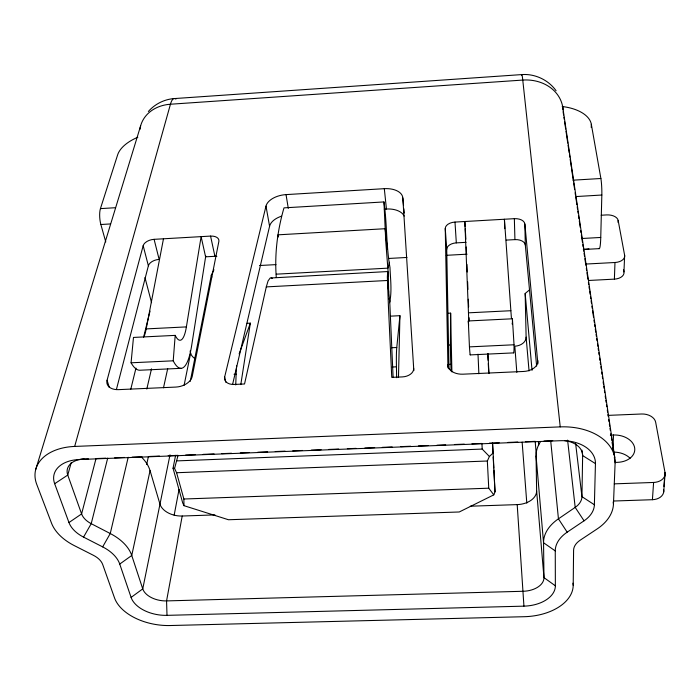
<?xml version="1.0" encoding="UTF-8"?>
<svg xmlns="http://www.w3.org/2000/svg" width="700" height="700" viewBox="0 0 700 700"><rect width="100%" height="100%" fill="white"/><g stroke="black" fill="none" stroke-linecap="round" stroke-linejoin="round"><path stroke-width="1.05" d="M451.089 370.895L450.844 364.341A36.601 0.927 87.2 0 1 450.38 344.969L450.634 313.154L447.457 313.311M276.281 277.428C274.47 253.916 277.463 230.484 283.981 207.865L383.95 201.933C387.118 223.72 386.076 245.822 389.979 267.479C390.416 279.116 392.123 291.287 389.602 302.706M175.919 99.085A38.544 8.461 85.2 0 0 170.45 104.23L74.664 446.434A52.675 34.204 12.2 0 0 36.741 484.383L51.511 523.128A51.074 32.349 11.2 0 0 74.322 545.624L93.362 555.284A21.14 12.898 11 0 1 102.725 564.576L114.511 597.87A48.029 29.094 8.7 0 0 170.222 625.529L524.239 616.709A49.656 30.782 -1.5 0 0 573.204 585.314L573.589 550.349A22.146 13.991 -3.9 0 1 580.204 540.181L597.117 528.955A53.13 34.86 -3.4 0 0 613.462 504.114L615.116 462.884L614.32 457.485M591.264 127.549L591.325 124.285A39.506 21.219 -2.1 0 0 562.188 106.522M398.475 377.545L399.936 315.683L390.486 316.155M598.824 248.404A28.42 2.572 87.5 0 0 600.749 237.457L601.834 195.029A11.804 1.103 87.6 0 0 600.889 178.5L591.325 124.285M594.379 504.761L595.446 463.619A35.192 23.774 -4 0 0 560.219 440.711L79.17 459.532A33.863 21.98 12.2 0 0 54.67 483.718L68.959 522.541A32.83 20.79 11.2 0 0 83.545 537.11L102.664 546.892A38.771 23.66 11 0 1 119.735 564.06L131.093 597.415A30.87 18.699 8.7 0 0 167.002 615.352L523.933 606.148A31.911 19.784 -1.5 0 0 555.363 585.804L555.258 550.909A40.609 25.655 -4 0 1 567.175 532.175L584.054 520.809A34.143 22.4 -3.4 0 0 594.379 504.761L581.945 496.65L575.628 443.52M235.743 384.921L236.127 374.159A35.971 6.615 87.7 0 1 236.67 365.881M588.639 280.473L614.39 279.134L614.976 262.5A10.876 6.58 1 0 0 624.636 255.316L618.153 220.421A10.509 6.16 0.3 0 0 606.62 214.918L601.169 215.232M618.082 222.477L618.153 220.421M612.938 449.995L613.506 435.006L610.365 435.129M614.39 279.134A10.763 6.615 1.2 0 0 623.962 271.941L624.636 255.316M613.62 501.025L652.418 499.704L653.599 482.457A13.204 9.45 6.6 0 0 664.991 472.421L655.655 422.205A12.652 8.75 4.9 0 0 641.576 413.998L608.169 415.371M663.915 486.439L664.492 478.887M664.659 476.735L664.991 472.421M175.201 335.379L133.481 337.435L131.066 362.801L173.215 360.815L175.201 335.379A42.123 9.695 86.8 0 0 186.384 326.9L201.119 236.635L205.59 256.821L214.918 256.305A9.59 5.731 -11.8 0 1 216.843 256.322M663.679 492.161L665 474.898M396.655 377.703L396.445 366.835A36.444 2.389 87.3 0 1 396.777 347.498L399.936 315.683M240.8 384.589L250.346 323.155L247.1 323.312M140.928 456.549A45.99 30.214 11.8 0 1 150.054 470.636L159.941 504.07A19.215 12.539 9.2 0 0 182.201 516.023L166.565 600.906L167.002 615.352M144.148 336.394A41.974 10.973 86.8 0 0 146.195 328.904L163.476 238.787M174.151 515.2L179.043 489.466M492.651 443.109L495.005 491.855L493.78 494.856L459.252 511.98L228.471 519.741L183.977 505.671L183.873 499.012L176.593 472.727L174.562 468.466L178.01 455.525M183.977 505.671L182.683 502.836L173.04 468.248L175.595 455.367M190.269 381.342L211.321 275.126L213.946 269.754M170.013 454.825L142.748 588.884L131.093 597.415M184.117 385.236L190.627 353.115L190.111 351.015M205.59 256.821L205.748 256.025L191.704 345.319A70.271 16.188 86.8 0 1 173.215 360.815M150.054 470.636L131.749 555.476L142.748 588.884A20.457 12.477 8.7 0 0 166.565 600.906L523.171 591.273A21.149 13.195 -1.6 0 0 543.97 577.631L543.55 542.754L536.051 455.98A48.029 32.576 -4.9 0 1 540.496 441.674M383.95 201.933L385.752 241.229L388.456 276.211L387.678 271.556L270.174 278.023L268.074 280.901L266.289 286.895L244.536 383.985L234.168 384.457A11.034 7.333 -12.6 0 1 224.656 376.976L265.991 206.106A18.883 10.85 -9.2 0 1 286.037 194.609L384.309 188.676A19.049 11.016 -6.4 0 1 402.824 197.96L403.533 205.502M146.668 464.485L148.304 457.03M163.494 387.817L167.702 368.646M146.799 389.043L151.506 368.848M232.636 384.213L269.579 226.257L265.991 206.106M128.196 457.266L110.25 533.531L102.664 546.892M130.786 389.174L135.984 368.078M143.526 337.488L150.028 311.115M389.48 262.255L388.019 268.144L276.246 274.164M107.704 458.089L91.219 523.679L83.545 537.11M116.445 389.358L148.374 265.799L143.176 245.7A9.713 5.609 -13.2 0 1 154.096 239.33L210.569 236.093A9.713 5.688 -11.7 0 1 218.873 241.395L192.237 376.355A14.683 9.599 -14.6 0 1 175.849 387.074L118.615 389.637A14.709 9.45 -16.5 0 1 107.082 380.249L143.176 245.7M95.909 458.964L81.603 513.923L68.959 522.541M71.269 462.464L67.751 475.064L81.603 513.923A21.744 13.86 11.2 0 0 91.219 523.679L110.25 533.531A49.053 30.135 11.1 0 1 131.749 555.476L119.735 564.06M35.718 469.525L140.63 125.878M105.77 241.955L100.861 224.507A11.322 3.194 85.6 0 1 100.433 208.617L117.626 154.893A37.966 20.011 -12 0 1 137.83 137.244M239.129 353.946L250.346 323.155M493.78 494.856L488.749 488.198L487.34 461.011L489.405 456.488L493.168 452.935M388.789 298.707L389.296 298.804L389.734 301.481L393.102 377.248M387.678 271.556L387.354 277.148L388.404 305.777L391.755 377.379L402.404 376.906A11.156 7.56 -5.8 0 0 413.683 368.375L402.824 197.96M148.347 111.51C154.683 104.265 163.739 99.584 173.329 98.639M529.051 370.912L526.12 337.129L525.166 293.484L529.375 290.001M54.67 483.718L67.751 475.064A22.426 14.647 12.2 0 1 84.061 459.016L88.436 458.85M79.17 459.532L84.061 459.016M174.668 98.551L521.692 74.594C534.931 73.57 548.424 79.914 556.097 90.755M100.433 208.617L115.334 207.725M573.125 180.171L600.889 178.5M100.861 224.507L110.451 223.947M576.179 196.543L601.834 195.029M384.265 209.151L386.444 209.02A18.812 11.112 -6.3 0 1 404.162 216.081M447.956 367.911L445.261 228.524A9.922 5.924 -4.2 0 1 454.991 222.075L514.351 218.671A10.019 5.95 -2.4 0 1 524.86 224L537.889 363.825M448.998 368.839L446.723 249.349A9.791 5.959 -4.1 0 1 456.321 242.874L466.051 242.331M506.205 240.1L514.929 239.619A9.888 5.994 -2.2 0 1 525.306 245.009L536.637 366.1M582.383 238.473L600.749 237.457M259.586 265.519L275.966 264.618M388.412 258.475L406.971 257.46M446.276 255.316L467.023 254.179M583.485 249.34L585.62 249.226A15.942 9.546 -0.1 0 0 588.919 248.832M583.354 249.498L599.288 248.631M585.69 264.058L614.976 262.5M266.289 286.895L387.441 280.49L389.734 301.481M146.195 328.904L186.384 326.9M468.738 320.408A43.137 0.473 87.1 0 0 468.466 312.83L510.869 310.721A43.295 0.954 87.2 0 0 511.455 318.308M470.278 354.349A71.969 0.787 87.1 0 1 469.446 346.876L468.309 320.959L512.418 318.789L514.028 344.776A72.223 1.601 87.2 0 1 513.468 352.336M391.519 347.751L396.777 347.498M448.254 345.065L450.38 344.969M469.446 346.876L514.028 344.776M181.169 368.322L140.009 370.23A70.026 18.323 86.8 0 1 131.066 362.801M470.207 354.9L513.686 352.887M234.045 374.255L236.127 374.159M392.175 367.027L396.445 366.835M448.691 364.446L450.844 364.341M74.664 446.434L560.227 426.886A54.758 37.004 -4 0 1 615.116 462.884M96.084 458.552L105.91 458.168M114.651 457.826L124.486 457.441M132.134 457.135L141.969 456.75M149.616 456.452L159.451 456.067M168.184 455.726L178.019 455.341M185.666 455.044L195.501 454.659M203.149 454.361L214.077 453.933M221.725 453.635L231.551 453.25M240.293 452.9L249.034 452.559M257.775 452.218L267.61 451.832M275.257 451.535L285.092 451.15M292.74 450.852L302.566 450.468M311.308 450.126L321.142 449.741M328.79 449.435L338.625 449.05M347.366 448.709L356.108 448.367M364.849 448.026L374.675 447.641M382.322 447.344L392.158 446.959M400.899 446.618L410.734 446.233M418.381 445.935L428.216 445.55M436.957 445.2L445.69 444.859M454.431 444.517L464.266 444.132M471.914 443.835L481.749 443.45M489.396 443.152L499.231 442.767M507.972 442.426L517.799 442.041M525.446 441.735L535.281 441.35M544.023 441.009L552.764 440.668M176.96 460.889L482.195 449.076L489.405 456.488M176.593 472.727L487.34 461.011M615.466 462.411L617.61 462.332A19.224 13.641 4.4 0 0 634.673 447.939A19.224 13.641 4.4 0 0 613.506 435.006M183.873 499.012L488.749 488.198M614.303 483.858L653.599 482.457M182.201 516.023L214.935 514.903M470.278 506.205L517.195 504.613A19.819 13.213 -2.2 0 0 536.629 490.831L536.051 455.98M173.04 468.248L174.562 468.466M271.189 277.795L272.344 278.32M595.446 463.619L582.636 455.569A23.301 15.838 -4 0 0 564.559 440.615M555.258 550.909L543.55 542.754A51.363 32.664 -4 0 1 558.442 518.831L575.19 507.377A22.619 14.927 -3.5 0 0 581.945 496.65L582.636 455.569L581.962 450.153M555.363 585.804L543.97 577.631L536.629 490.831M584.054 520.809L575.19 507.377L567.604 440.125M567.175 532.175L558.442 518.831L550.699 440.746M107.082 380.249L109.305 387.502M144.97 277.567L151.567 302.689M154.096 239.33L159.136 259.411A9.59 5.652 -13.4 0 0 148.374 265.799M224.656 376.976L225.846 382.235M211.321 275.126L211.785 277.226M210.569 236.093L214.918 256.305M623.569 269.815L623.962 271.941M278.329 236.985L277.953 234.832L385.131 228.716L387.345 249.366M286.037 194.609L288.295 208.373M562.721 106.96L614.766 457.59M563.115 111.746L563.596 114.992M563.92 117.154L564.235 119.315M564.559 121.476L565.679 129.036M565.994 131.197L567.753 143.08M568.076 145.241L569.196 152.81M569.52 154.971L569.835 157.133M570.159 159.285L571.279 166.854M571.594 169.015L573.352 180.898M573.676 183.059L574.639 189.543M575.12 192.78L575.435 194.941M575.759 197.102L576.879 204.662M577.194 206.824L577.517 208.985M577.832 211.146L578.156 213.308M578.48 215.469L578.952 218.715M579.276 220.876L580.239 227.36M580.72 230.598L581.035 232.759M581.359 234.92L582.479 242.48M582.794 244.641L583.117 246.803M583.433 248.964L583.756 251.125M584.08 253.286L584.553 256.524M584.876 258.685L585.839 265.169M586.32 268.415L586.635 270.576M586.959 272.738L587.913 279.213M588.394 282.459L588.718 284.62M589.032 286.781L589.356 288.942M589.68 291.104L590.153 294.341M590.476 296.502L590.8 298.664M591.115 300.825L591.439 302.986M591.92 306.224L592.235 308.385M592.559 310.546L593.512 317.03M593.994 320.276L594.317 322.429M594.633 324.59L594.956 326.751M595.28 328.912L595.753 332.159M596.076 334.32L596.4 336.481M596.715 338.642L597.039 340.804M597.52 344.041L597.835 346.203M598.159 348.364L598.474 350.525M598.798 352.686L599.113 354.848M599.594 358.085L599.918 360.246M600.233 362.408L600.556 364.569M600.88 366.73L601.195 368.891M601.676 372.129L602 374.29M602.315 376.451L602.639 378.613M603.12 381.859L603.435 384.02M603.759 386.181L604.074 388.342M604.398 390.504L604.712 392.656M605.194 395.902L605.517 398.064M605.832 400.225L606.156 402.386M606.48 404.547L606.795 406.709M607.276 409.946L607.6 412.108M607.915 414.269L608.239 416.43M608.72 419.668L609.035 421.829M609.359 423.99L609.674 426.151M609.997 428.312L610.312 430.474M610.794 433.72L611.117 435.881M611.433 438.034L611.756 440.195M612.08 442.356L612.395 444.517M612.876 447.764L613.2 449.925M613.515 452.086L613.839 454.248M613.156 501.952L613.462 504.114M560.227 426.886L522.76 80.071A39.664 1.496 87.5 0 0 521.509 75.25M572.976 583.161L573.204 585.314M384.309 188.676L386.444 209.02M413.683 368.375L413.892 370.519M403.839 208.731L404.25 213.045M525.166 293.484L532.035 370.361M538.423 441.814L538.711 445.06M535.202 441.735L536.524 456.986M516.819 372.356L514.824 346.194A11.559 8.566 -4 0 0 526.12 337.129M522.139 442.12L526.803 503.16M510.869 310.721L504.42 219.24L504.735 228.655M517.195 504.613L523.933 606.148M445.261 228.524L446.723 249.349M454.991 222.075L456.321 242.874M465.15 226.721L464.844 221.515L468.466 312.83M465.264 228.804L465.867 239.207M487.926 353.553L488.968 373.205M487.751 353.789L488.093 360.316M488.259 363.571L488.775 373.354M492.433 442.934L492.949 452.716M493.176 457.065L493.754 467.933M493.867 470.111L495.005 491.855M478.004 354.174L478.87 373.809M481.959 443.625L482.195 449.076M466.235 246.977L466.541 254.599M466.935 264.39L467.241 272.011M467.626 281.811L467.933 289.433M468.326 299.233L468.633 306.854M469.061 317.739L469.192 321.011M514.351 218.671L514.929 239.619M524.86 224L525.306 245.009M450.634 313.154L451.894 371.892M388.36 275.581L388.666 292.338M563.054 109.821A39.716 33.521 -10.3 0 0 522.76 80.071L170.45 104.23A38.596 31.666 17.5 0 0 139.921 129.447M468.659 325.29A43.137 0.473 87.1 0 1 468.309 320.959M537.836 360.561A15.12 10.15 -0.9 0 1 523.565 371.464L462.963 374.185A14.963 10.106 -3.3 0 1 447.72 364.674M195.248 358.776A11.226 8.164 10.4 0 1 190.627 353.115M613.83 452.121A18.996 13.65 4.8 0 1 630.105 458.264M663.67 489.676A13.037 9.45 7 0 1 652.418 499.704M269.579 226.257A18.646 10.938 -9.3 0 1 281.531 216.186M512.418 318.789A43.295 0.954 87.2 0 1 512.12 323.881"/></g></svg>
